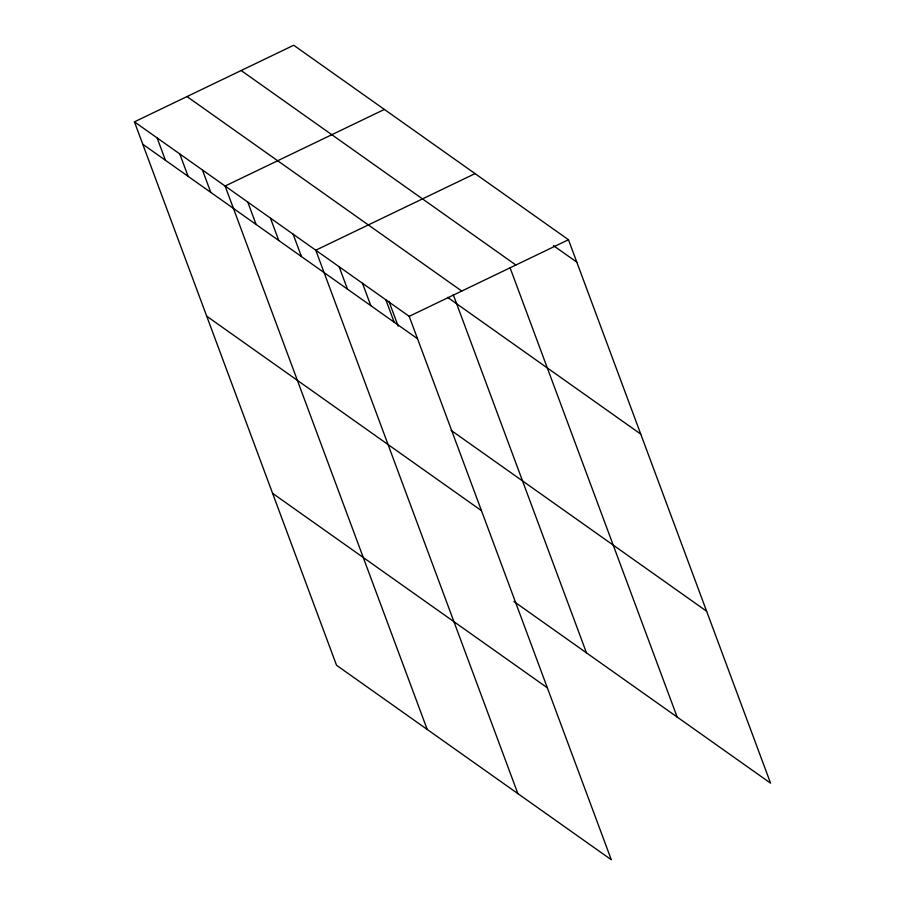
<?xml version="1.0" encoding="UTF-8"?>
<svg xmlns="http://www.w3.org/2000/svg" width="905" height="905" viewBox="0 0 905 905"><rect width="100%" height="100%" fill="white"/><g stroke="black" fill="none" stroke-linecap="round" stroke-linejoin="round"><path stroke-width="1.36" d="M134.438 121.847L409.196 316.331L611.294 859.75L336.536 665.266L134.438 121.847L293.706 45.25L568.464 239.734L770.562 783.153L513.938 601.508M384.376 109.437L225.107 186.023L427.205 729.441M475.046 173.613L315.777 250.21L517.875 793.628M409.196 316.331L568.464 239.734M553.441 245.617L576.802 262.145M241.149 70.522L515.907 265.018M186.996 96.564L461.754 291.059M447.59 297.349L640.74 434.083M142.775 144.246L417.533 338.742M451.131 430.373L706.624 611.226M206.713 316.184L481.471 510.669M272.597 493.327L547.355 687.811M510.024 267.654L677.144 717.032M453.258 294.657L586.474 652.844M388.912 301.263L398.189 326.196M385.847 299.804L394.173 322.203M362.486 283.265L370.824 305.675M339.137 266.737L347.463 289.136M293.107 234.157L301.444 256.568M270.448 218.116L278.774 240.515M247.778 202.075L256.104 224.474M202.437 169.982L210.775 192.38M179.778 153.929L188.104 176.339M157.108 137.888L165.434 160.287"/></g></svg>
